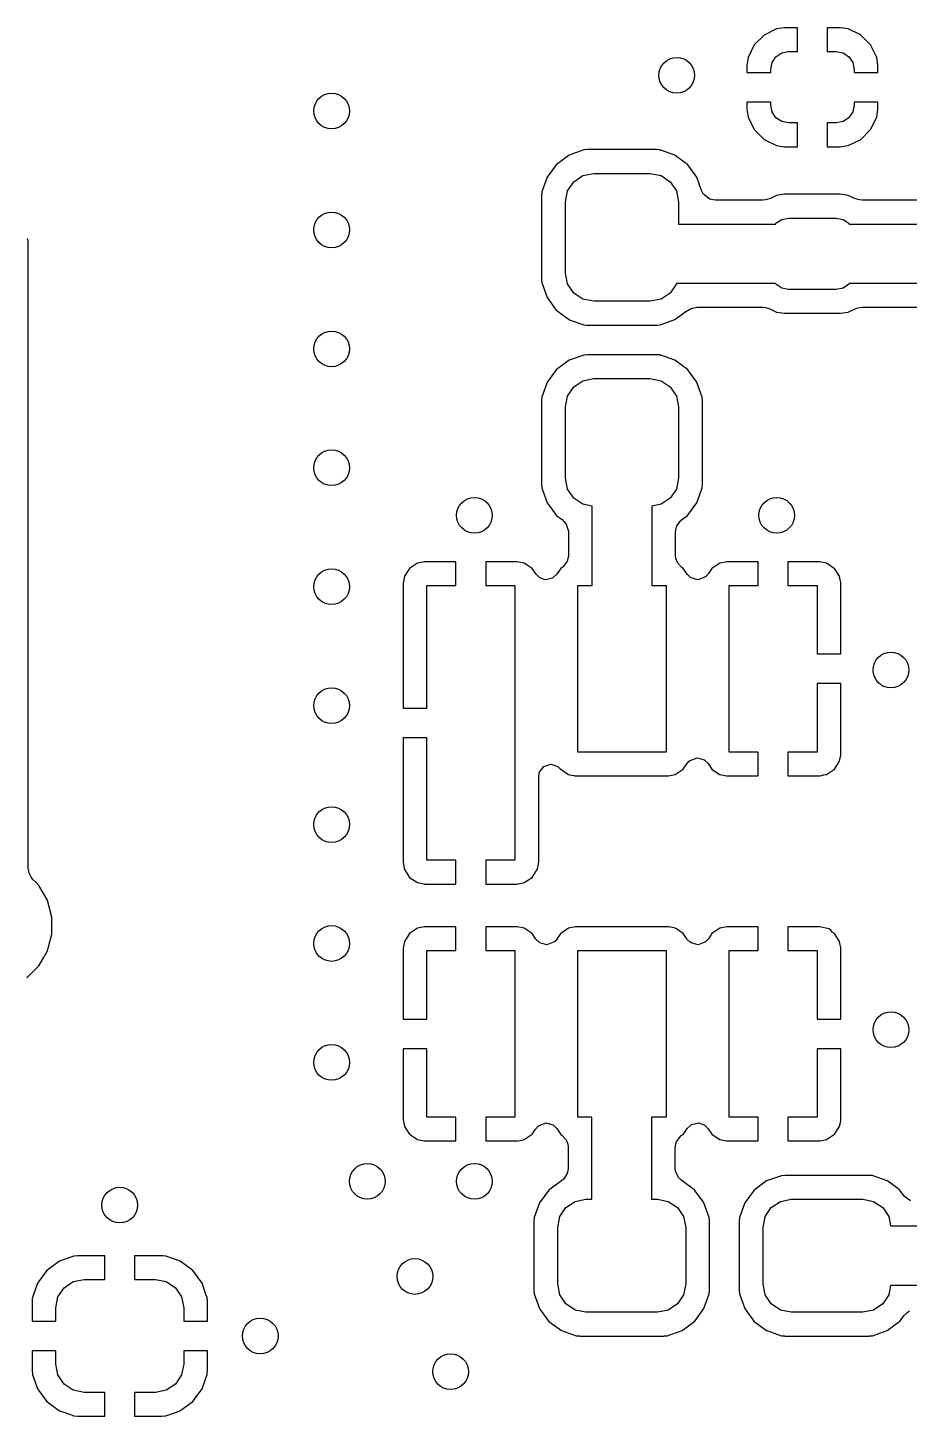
# Model space of a CAD drawing. Header units: inches. Extents: x 4.87 to 6.82, y -5.11 to -3.16.
# Drawn here: x 5.7814 to 6.073, y -4.0974 to -3.6378 of the extents above; entities that cross this region are included whole.
import ezdxf

# ---------------------------------------------------------------- set-up
doc = ezdxf.new("R2010")
doc.units = ezdxf.units.IN
doc.header["$MEASUREMENT"] = 0
doc.layers.add('BLACK', color=250, linetype='CONTINUOUS')

msp = doc.modelspace()

# ---------------------------------------------------------------- linework, layer by layer
at = {"layer": 'BLACK', "linetype": 'CONTINUOUS'}
for p, q in [((6.02495, -3.64021), (6.0217, -3.64346)), ((6.02908, -3.63819), (6.02495, -3.64021)), ((6.02495, -3.64021), (6.02495, -3.64021)), ((6.02495, -3.64021), (6.02495, -3.64021)), ((6.03173, -3.6378), (6.02908, -3.63819)), ((6.03176, -3.6378), (6.03173, -3.6378)), ((6.03602, -3.6378), (6.03176, -3.6378)), ((6.03602, -3.64567), (6.03602, -3.6378)), ((6.03602, -3.6378), (6.03602, -3.6378)), ((6.03602, -3.6378), (6.03602, -3.6378)), ((6.05013, -3.6378), (6.04587, -3.6378)), ((6.04587, -3.6378), (6.04587, -3.6378)), ((6.04587, -3.6378), (6.04587, -3.6378)), ((6.04587, -3.6378), (6.04587, -3.64567)), ((6.05214, -3.63809), (6.05013, -3.6378)), ((6.05013, -3.6378), (6.05013, -3.6378)), ((6.05281, -3.63819), (6.05214, -3.63809)), ((6.0566, -3.64004), (6.05281, -3.63819)), ((6.05281, -3.63819), (6.05281, -3.63819)), ((6.05694, -3.64021), (6.0566, -3.64004)), ((6.06019, -3.64346), (6.05694, -3.64021)), ((6.0217, -3.64346), (6.01968, -3.64759)), ((6.0217, -3.64346), (6.0217, -3.64346)), ((6.0217, -3.64346), (6.0217, -3.64346)), ((6.06221, -3.64759), (6.06019, -3.64346)), ((6.06019, -3.64346), (6.06019, -3.64346)), ((6.06019, -3.64346), (6.06019, -3.64346)), ((6.06019, -3.64346), (6.06019, -3.64346)), ((6.01967, -3.64766), (6.01929, -3.65027)), ((6.01968, -3.64759), (6.01967, -3.64766)), ((6.01968, -3.64759), (6.01968, -3.64759)), ((6.02717, -3.65157), (6.02761, -3.64931)), ((6.02761, -3.64931), (6.0289, -3.6474)), ((6.0289, -3.6474), (6.03081, -3.64612)), ((6.03081, -3.64612), (6.03307, -3.64567)), ((6.03307, -3.64567), (6.03602, -3.64567)), ((6.04587, -3.64567), (6.04882, -3.64567)), ((6.04882, -3.64567), (6.05108, -3.64612)), ((6.05108, -3.64612), (6.05299, -3.6474)), ((6.05299, -3.6474), (6.05427, -3.64931)), ((6.05427, -3.64931), (6.05472, -3.65157)), ((6.06259, -3.65023), (6.06221, -3.64759)), ((6.06221, -3.64759), (6.06221, -3.64759)), ((6.01929, -3.65027), (6.01929, -3.65256)), ((6.01929, -3.65256), (6.01929, -3.65256)), ((6.01929, -3.65256), (6.02717, -3.65256)), ((6.02717, -3.65256), (6.02717, -3.65157)), ((6.05472, -3.65157), (6.05472, -3.65256)), ((6.05472, -3.65256), (6.0626, -3.65256)), ((6.0626, -3.65027), (6.06259, -3.65023)), ((6.0626, -3.65256), (6.0626, -3.65027)), ((6.0626, -3.65027), (6.0626, -3.65027)), ((6.0626, -3.65256), (6.0626, -3.65256)), ((6.0626, -3.65256), (6.0626, -3.65256)), ((6.01929, -3.6624), (6.01929, -3.6624)), ((6.01929, -3.6624), (6.01929, -3.66469)), ((6.02717, -3.6624), (6.01929, -3.6624)), ((6.01929, -3.6624), (6.01929, -3.6624)), ((6.01929, -3.6624), (6.01929, -3.6624)), ((6.02717, -3.66339), (6.02717, -3.6624)), ((6.0626, -3.6624), (6.05472, -3.6624)), ((6.05472, -3.6624), (6.05472, -3.66339)), ((6.0626, -3.66469), (6.0626, -3.6624)), ((6.0626, -3.6624), (6.0626, -3.6624)), ((6.0626, -3.6624), (6.0626, -3.6624)), ((6.01929, -3.66469), (6.01968, -3.66737)), ((6.01968, -3.66737), (6.01968, -3.66737)), ((6.01968, -3.66737), (6.0217, -3.6715)), ((6.02761, -3.66565), (6.02717, -3.66339)), ((6.0289, -3.66756), (6.02761, -3.66565)), ((6.03081, -3.66884), (6.0289, -3.66756)), ((6.05299, -3.66756), (6.05108, -3.66884)), ((6.05427, -3.66565), (6.05299, -3.66756)), ((6.05472, -3.66339), (6.05427, -3.66565)), ((6.06019, -3.6715), (6.06221, -3.66737)), ((6.06221, -3.66737), (6.0626, -3.66469)), ((6.0217, -3.6715), (6.0217, -3.6715)), ((6.0217, -3.6715), (6.0217, -3.6715)), ((6.0217, -3.6715), (6.0217, -3.6715)), ((6.0217, -3.6715), (6.02495, -3.67476)), ((6.03307, -3.66929), (6.03081, -3.66884)), ((6.03602, -3.66929), (6.03307, -3.66929)), ((6.03602, -3.67717), (6.03602, -3.66929)), ((6.04882, -3.66929), (6.04587, -3.66929)), ((6.04587, -3.66929), (6.04587, -3.67717)), ((6.05108, -3.66884), (6.04882, -3.66929)), ((6.05694, -3.67476), (6.06019, -3.6715)), ((6.02495, -3.67476), (6.02908, -3.67678)), ((6.02908, -3.67678), (6.03176, -3.67717)), ((6.03176, -3.67717), (6.03602, -3.67717)), ((6.03602, -3.67717), (6.03602, -3.67717)), ((6.04587, -3.67717), (6.04587, -3.67717)), ((6.04587, -3.67717), (6.04587, -3.67717)), ((6.04587, -3.67717), (6.05013, -3.67717)), ((6.05013, -3.67717), (6.05016, -3.67716)), ((6.05013, -3.67717), (6.05013, -3.67717)), ((6.05016, -3.67716), (6.05191, -3.67691)), ((6.05191, -3.67691), (6.0528, -3.67678)), ((6.0528, -3.67678), (6.0528, -3.67678)), ((6.0528, -3.67678), (6.05281, -3.67678)), ((6.05281, -3.67678), (6.05694, -3.67476)), ((6.05281, -3.67678), (6.05281, -3.67678)), ((6.05281, -3.67678), (6.05281, -3.67678)), ((6.05694, -3.67476), (6.05694, -3.67476)), ((6.05694, -3.67476), (6.05694, -3.67476)), ((6.05694, -3.67476), (6.05694, -3.67476)), ((5.96045, -3.67996), (5.95627, -3.68304)), ((5.96536, -3.67824), (5.96045, -3.67996)), ((5.96652, -3.67813), (5.96536, -3.67824)), ((5.96536, -3.67824), (5.96536, -3.67824)), ((5.96536, -3.67824), (5.96536, -3.67824)), ((5.96653, -3.67813), (5.96652, -3.67813)), ((5.96652, -3.67813), (5.96652, -3.67813)), ((5.98938, -3.67813), (5.96653, -3.67813)), ((5.99021, -3.67821), (5.98938, -3.67813)), ((5.98938, -3.67813), (5.98938, -3.67813)), ((5.98938, -3.67813), (5.98938, -3.67813)), ((5.99036, -3.67822), (5.99021, -3.67821)), ((5.99054, -3.67823), (5.99036, -3.67822)), ((5.99066, -3.67828), (5.99054, -3.67823)), ((5.99078, -3.67832), (5.99066, -3.67828)), ((5.99545, -3.67996), (5.99078, -3.67832)), ((5.99604, -3.68039), (5.99545, -3.67996)), ((5.99963, -3.68304), (5.99604, -3.68039)), ((5.95627, -3.68304), (5.95318, -3.68723)), ((5.95627, -3.68304), (5.95627, -3.68304)), ((5.96502, -3.68674), (5.9686, -3.68602)), ((5.9686, -3.68602), (5.9873, -3.68602)), ((5.9873, -3.68602), (5.99088, -3.68674)), ((5.99973, -3.68317), (5.99963, -3.68304)), ((5.99963, -3.68304), (5.99963, -3.68304)), ((5.99963, -3.68304), (5.99963, -3.68304)), ((5.99963, -3.68304), (5.99963, -3.68304)), ((6.00272, -3.68723), (5.99973, -3.68317)), ((5.99973, -3.68317), (5.99973, -3.68317)), ((5.95318, -3.68723), (5.95147, -3.69213)), ((5.95996, -3.6918), (5.96199, -3.68876)), ((5.96199, -3.68876), (5.96502, -3.68674)), ((5.99088, -3.68674), (5.99391, -3.68876)), ((5.99391, -3.68876), (5.99594, -3.6918)), ((6.00428, -3.69169), (6.00272, -3.68723)), ((6.00272, -3.68723), (6.00272, -3.68723)), ((5.95147, -3.69213), (5.95136, -3.6933)), ((5.95136, -3.6933), (5.95136, -3.72107)), ((5.95147, -3.69213), (5.95147, -3.69213)), ((5.95147, -3.69213), (5.95147, -3.69213)), ((5.95925, -3.69537), (5.95996, -3.6918)), ((5.95925, -3.719), (5.95925, -3.69537)), ((5.99594, -3.6918), (5.99665, -3.69537)), ((5.99665, -3.69537), (5.99665, -3.70276)), ((6.00483, -3.69273), (6.00428, -3.69169)), ((6.00499, -3.69293), (6.00483, -3.69273)), ((6.00513, -3.69312), (6.00499, -3.69293)), ((6.00705, -3.6945), (6.00513, -3.69312)), ((6.00757, -3.69467), (6.00705, -3.6945)), ((6.00878, -3.69486), (6.00757, -3.69467)), ((6.02451, -3.69486), (6.00878, -3.69486)), ((6.02538, -3.69476), (6.02451, -3.69486)), ((6.02623, -3.69457), (6.02538, -3.69476)), ((6.02706, -3.69427), (6.02623, -3.69457)), ((6.02908, -3.69328), (6.02706, -3.69427)), ((6.03042, -3.69309), (6.02908, -3.69328)), ((6.03176, -3.69289), (6.03042, -3.69309)), ((6.05013, -3.69289), (6.03176, -3.69289)), ((6.03176, -3.69289), (6.03176, -3.69289)), ((6.05281, -3.69328), (6.05013, -3.69289)), ((6.05013, -3.69289), (6.05013, -3.69289)), ((6.05426, -3.69399), (6.05281, -3.69328)), ((6.05483, -3.69427), (6.05426, -3.69399)), ((6.05566, -3.69457), (6.05483, -3.69427)), ((6.05651, -3.69476), (6.05566, -3.69457)), ((6.05738, -3.69486), (6.05651, -3.69476)), ((6.16962, -3.69486), (6.05738, -3.69486)), ((5.99665, -3.70276), (6.02874, -3.70276)), ((6.02874, -3.70276), (6.0289, -3.70252)), ((6.0289, -3.70252), (6.03081, -3.70124)), ((6.03081, -3.70124), (6.03307, -3.70079)), ((6.03307, -3.70079), (6.04882, -3.70079)), ((6.04882, -3.70079), (6.05108, -3.70124)), ((6.05108, -3.70124), (6.05299, -3.70252)), ((6.05299, -3.70252), (6.05315, -3.70276)), ((6.05315, -3.70276), (6.20385, -3.70276)), ((5.78152, -3.70832), (5.78134, -3.70765)), ((5.78152, -3.82167), (5.78152, -3.70832)), ((5.78152, -3.70832), (5.78152, -3.70832)), ((5.95136, -3.72107), (5.95147, -3.72224)), ((5.95147, -3.72224), (5.95147, -3.72224)), ((5.95147, -3.72224), (5.95147, -3.72224)), ((5.95147, -3.72224), (5.95166, -3.7228)), ((5.95166, -3.7228), (5.95318, -3.72714)), ((5.95996, -3.72257), (5.95925, -3.719)), ((5.96199, -3.72561), (5.95996, -3.72257)), ((5.99594, -3.72257), (5.99391, -3.72561)), ((5.99597, -3.72244), (5.99594, -3.72257)), ((6.02874, -3.72244), (5.99597, -3.72244)), ((6.0289, -3.72268), (6.02874, -3.72244)), ((6.03081, -3.72396), (6.0289, -3.72268)), ((6.05299, -3.72268), (6.05108, -3.72396)), ((6.05315, -3.72244), (6.05299, -3.72268)), ((6.20385, -3.72244), (6.05315, -3.72244)), ((5.95318, -3.72714), (5.95621, -3.73125)), ((5.96502, -3.72763), (5.96199, -3.72561)), ((5.9686, -3.72835), (5.96502, -3.72763)), ((5.99088, -3.72763), (5.9873, -3.72835)), ((5.99391, -3.72561), (5.99088, -3.72763)), ((6.03307, -3.72441), (6.03081, -3.72396)), ((6.04882, -3.72441), (6.03307, -3.72441)), ((6.05108, -3.72396), (6.04882, -3.72441)), ((5.95621, -3.73125), (5.95627, -3.73133)), ((5.95627, -3.73133), (5.95628, -3.73134)), ((5.95628, -3.73134), (5.95635, -3.73138)), ((5.95635, -3.73138), (5.95858, -3.73303)), ((5.9873, -3.72835), (5.9686, -3.72835)), ((5.99545, -3.73441), (5.99906, -3.73175)), ((5.99906, -3.73175), (5.9996, -3.73142)), ((5.9996, -3.73142), (5.99994, -3.73125)), ((5.99994, -3.73125), (6.00089, -3.73076)), ((5.99994, -3.73125), (5.99994, -3.73125)), ((6.00089, -3.73076), (6.00266, -3.73033)), ((6.00266, -3.73033), (6.02451, -3.73033)), ((6.02451, -3.73033), (6.02538, -3.73043)), ((6.02538, -3.73043), (6.02623, -3.73063)), ((6.02623, -3.73063), (6.02706, -3.73093)), ((6.02706, -3.73093), (6.02908, -3.73191)), ((6.02908, -3.73191), (6.03176, -3.7323)), ((6.03176, -3.7323), (6.03176, -3.7323)), ((6.03176, -3.7323), (6.05013, -3.7323)), ((6.05013, -3.7323), (6.05281, -3.73191)), ((6.05013, -3.7323), (6.05013, -3.7323)), ((6.05281, -3.73191), (6.05483, -3.73093)), ((6.05483, -3.73093), (6.05566, -3.73063)), ((6.05566, -3.73063), (6.05651, -3.73043)), ((6.05651, -3.73043), (6.05738, -3.73033)), ((6.05738, -3.73033), (6.16954, -3.73033)), ((5.95858, -3.73303), (5.96045, -3.73441)), ((5.96045, -3.73441), (5.96045, -3.73441)), ((5.96045, -3.73441), (5.96045, -3.73441)), ((5.96045, -3.73441), (5.96045, -3.73441)), ((5.96045, -3.73441), (5.96045, -3.73441)), ((5.96045, -3.73441), (5.96049, -3.73443)), ((5.96049, -3.73443), (5.96536, -3.73613)), ((5.96536, -3.73613), (5.96612, -3.7362)), ((5.96612, -3.7362), (5.96643, -3.73623)), ((5.96643, -3.73623), (5.96643, -3.73623)), ((5.96643, -3.73623), (5.96643, -3.73623)), ((5.96643, -3.73623), (5.96652, -3.73624)), ((5.96652, -3.73624), (5.96653, -3.73624)), ((5.96653, -3.73624), (5.96653, -3.73624)), ((5.96653, -3.73624), (5.96653, -3.73624)), ((5.96653, -3.73624), (5.98938, -3.73624)), ((5.98938, -3.73624), (5.98942, -3.73624)), ((5.98942, -3.73624), (5.98951, -3.73623)), ((5.98951, -3.73623), (5.99055, -3.73613)), ((5.99055, -3.73613), (5.99545, -3.73441)), ((5.96652, -3.74604), (5.96536, -3.74615)), ((5.96653, -3.74604), (5.96652, -3.74604)), ((5.96652, -3.74604), (5.96652, -3.74604)), ((5.98938, -3.74604), (5.96653, -3.74604)), ((5.99021, -3.74612), (5.98938, -3.74604)), ((5.98938, -3.74604), (5.98938, -3.74604)), ((5.98938, -3.74604), (5.98938, -3.74604)), ((5.96045, -3.74787), (5.95627, -3.75096)), ((5.96536, -3.74615), (5.96045, -3.74787)), ((5.96536, -3.74615), (5.96536, -3.74615)), ((5.96536, -3.74615), (5.96536, -3.74615)), ((5.99036, -3.74614), (5.99021, -3.74612)), ((5.99054, -3.74614), (5.99036, -3.74614)), ((5.99066, -3.74619), (5.99054, -3.74614)), ((5.99078, -3.74623), (5.99066, -3.74619)), ((5.99545, -3.74787), (5.99078, -3.74623)), ((5.99963, -3.75096), (5.99545, -3.74787)), ((5.99545, -3.74787), (5.99545, -3.74787)), ((5.95318, -3.75514), (5.95147, -3.76004)), ((5.95627, -3.75096), (5.95318, -3.75514)), ((5.95627, -3.75096), (5.95627, -3.75096)), ((5.96199, -3.75668), (5.96502, -3.75465)), ((5.96502, -3.75465), (5.9686, -3.75394)), ((5.9686, -3.75394), (5.9873, -3.75394)), ((5.9873, -3.75394), (5.99088, -3.75465)), ((5.99088, -3.75465), (5.99391, -3.75668)), ((5.99964, -3.75096), (5.99963, -3.75096)), ((5.99963, -3.75096), (5.99963, -3.75096)), ((5.99963, -3.75096), (5.99963, -3.75096)), ((5.99969, -3.75103), (5.99964, -3.75096)), ((5.99964, -3.75096), (5.99964, -3.75096)), ((6.00242, -3.75473), (5.99969, -3.75103)), ((6.00272, -3.75514), (6.00242, -3.75473)), ((6.00361, -3.75766), (6.00272, -3.75514)), ((5.95925, -3.76329), (5.95996, -3.75971)), ((5.95996, -3.75971), (5.96199, -3.75668)), ((5.99391, -3.75668), (5.99594, -3.75971)), ((5.99594, -3.75971), (5.99665, -3.76329)), ((6.00444, -3.76005), (6.00361, -3.75766)), ((5.95147, -3.76005), (5.95136, -3.76121)), ((5.95136, -3.76121), (5.95136, -3.78899)), ((5.95147, -3.76004), (5.95147, -3.76005)), ((5.95147, -3.76005), (5.95147, -3.76005)), ((5.95925, -3.78691), (5.95925, -3.76329)), ((5.99665, -3.76329), (5.99665, -3.78691)), ((6.00447, -3.76041), (6.00444, -3.76005)), ((6.00455, -3.7612), (6.00447, -3.76041)), ((6.00447, -3.76041), (6.00447, -3.76041)), ((6.00455, -3.76121), (6.00455, -3.7612)), ((6.00455, -3.78899), (6.00455, -3.76121)), ((6.00455, -3.76121), (6.00455, -3.76121)), ((5.95996, -3.79049), (5.95925, -3.78691)), ((5.99665, -3.78691), (5.99594, -3.79049)), ((5.95136, -3.78899), (5.95144, -3.7899)), ((5.95144, -3.7899), (5.95147, -3.79015)), ((5.95147, -3.79015), (5.95147, -3.79015)), ((5.95147, -3.79015), (5.95179, -3.79108)), ((5.95179, -3.79108), (5.95318, -3.79506)), ((5.96199, -3.79352), (5.95996, -3.79049)), ((5.99594, -3.79049), (5.99391, -3.79352)), ((6.00272, -3.79506), (6.00444, -3.79015)), ((6.00444, -3.79015), (6.00455, -3.78899)), ((5.95318, -3.79506), (5.95352, -3.79552)), ((5.95352, -3.79552), (5.95627, -3.79924)), ((5.96502, -3.79555), (5.96199, -3.79352)), ((5.96811, -3.79616), (5.96502, -3.79555)), ((5.96811, -3.82244), (5.96811, -3.79616)), ((5.99088, -3.79555), (5.9878, -3.79616)), ((5.9878, -3.79616), (5.9878, -3.82244)), ((5.99391, -3.79352), (5.99088, -3.79555)), ((5.99963, -3.79924), (6.00272, -3.79506)), ((5.95627, -3.79924), (5.95627, -3.79924)), ((5.95627, -3.79924), (5.95627, -3.79924)), ((5.95627, -3.79924), (5.95687, -3.79968)), ((5.95687, -3.79968), (5.95814, -3.80062)), ((5.95814, -3.80062), (5.95899, -3.80149)), ((5.99614, -3.80272), (5.99754, -3.80079)), ((5.99754, -3.80079), (5.99963, -3.79924)), ((5.95899, -3.80149), (5.95949, -3.80218)), ((5.95949, -3.80218), (5.96022, -3.80445)), ((5.96022, -3.80445), (5.96022, -3.81236)), ((5.99569, -3.80474), (5.99588, -3.80353)), ((5.99569, -3.81264), (5.99569, -3.80474)), ((5.99588, -3.80353), (5.99614, -3.80272)), ((5.91031, -3.81502), (5.90771, -3.81676)), ((5.91261, -3.81457), (5.91031, -3.81502)), ((5.91031, -3.81502), (5.91031, -3.81502)), ((5.92303, -3.81457), (5.91261, -3.81457)), ((5.92303, -3.81457), (5.92303, -3.81457)), ((5.92303, -3.82244), (5.92303, -3.81457)), ((5.92303, -3.81457), (5.92303, -3.81457)), ((5.9433, -3.81457), (5.93287, -3.81457)), ((5.93287, -3.81457), (5.93287, -3.81457)), ((5.93287, -3.81457), (5.93287, -3.82244)), ((5.94559, -3.81502), (5.9433, -3.81457)), ((5.9433, -3.81457), (5.9433, -3.81457)), ((5.9482, -3.81676), (5.94559, -3.81502)), ((5.94559, -3.81502), (5.94559, -3.81502)), ((5.95977, -3.81436), (5.95835, -3.81631)), ((5.96003, -3.81357), (5.95977, -3.81436)), ((5.96022, -3.81236), (5.96003, -3.81357)), ((5.99575, -3.81332), (5.99569, -3.81264)), ((5.99576, -3.81337), (5.99575, -3.81332)), ((5.9962, -3.81457), (5.99576, -3.81337)), ((5.99622, -3.81463), (5.9962, -3.81457)), ((5.99635, -3.81487), (5.99622, -3.81463)), ((5.99637, -3.81489), (5.99635, -3.81487)), ((5.99638, -3.81492), (5.99637, -3.81489)), ((5.9965, -3.81512), (5.99638, -3.81492)), ((6.01031, -3.81502), (6.00771, -3.81676)), ((6.01261, -3.81457), (6.01031, -3.81502)), ((6.01031, -3.81502), (6.01031, -3.81502)), ((6.02303, -3.81457), (6.01261, -3.81457)), ((6.02303, -3.82244), (6.02303, -3.81457)), ((6.02303, -3.81457), (6.02303, -3.81457)), ((6.02303, -3.81457), (6.02303, -3.81457)), ((6.0433, -3.81457), (6.03287, -3.81457)), ((6.03287, -3.81457), (6.03287, -3.81457)), ((6.03287, -3.81457), (6.03287, -3.82244)), ((6.04559, -3.81502), (6.0433, -3.81457)), ((6.0433, -3.81457), (6.0433, -3.81457)), ((6.04818, -3.81675), (6.04559, -3.81502)), ((6.04559, -3.81502), (6.04559, -3.81502)), ((5.90597, -3.81937), (5.90551, -3.82167)), ((5.90771, -3.81676), (5.90597, -3.81937)), ((5.90597, -3.81937), (5.90597, -3.81937)), ((5.90771, -3.81676), (5.90771, -3.81676)), ((5.94942, -3.8186), (5.9482, -3.81676)), ((5.9482, -3.81676), (5.9482, -3.81676)), ((5.9505, -3.81968), (5.94942, -3.8186)), ((5.95643, -3.81864), (5.95519, -3.81982)), ((5.95769, -3.81675), (5.95643, -3.81864)), ((5.95823, -3.81639), (5.95769, -3.81675)), ((5.95769, -3.81675), (5.95769, -3.81675)), ((5.95835, -3.81631), (5.95823, -3.81639)), ((5.99771, -3.81642), (5.9965, -3.81512)), ((5.99821, -3.81675), (5.99771, -3.81642)), ((5.99948, -3.81864), (5.99821, -3.81675)), ((5.9995, -3.81868), (5.99948, -3.81864)), ((6.00066, -3.81981), (5.9995, -3.81868)), ((6.00572, -3.8194), (6.00534, -3.8197)), ((6.00655, -3.8185), (6.00572, -3.8194)), ((6.00771, -3.81676), (6.00655, -3.8185)), ((6.00771, -3.81676), (6.00771, -3.81676)), ((6.00771, -3.81676), (6.00771, -3.81676)), ((6.0482, -3.81676), (6.04818, -3.81675)), ((6.04994, -3.81937), (6.0482, -3.81676)), ((6.0482, -3.81676), (6.0482, -3.81676)), ((6.05018, -3.8206), (6.04994, -3.81937)), ((5.78152, -3.87283), (5.78152, -3.82167)), ((5.90551, -3.82167), (5.90551, -3.82167)), ((5.90551, -3.82167), (5.90551, -3.86299)), ((5.91339, -3.86299), (5.91339, -3.82244)), ((5.91339, -3.82244), (5.92303, -3.82244)), ((5.93287, -3.82244), (5.94252, -3.82244)), ((5.94252, -3.82244), (5.94252, -3.91339)), ((5.95068, -3.8198), (5.9505, -3.81968)), ((5.95078, -3.81986), (5.95068, -3.8198)), ((5.95068, -3.8198), (5.95068, -3.8198)), ((5.9526, -3.82051), (5.95078, -3.81986)), ((5.95495, -3.81997), (5.9526, -3.82051)), ((5.95519, -3.81982), (5.95495, -3.81997)), ((5.96339, -3.87756), (5.96339, -3.82244)), ((5.96339, -3.82244), (5.96811, -3.82244)), ((5.9878, -3.82244), (5.99252, -3.82244)), ((5.99252, -3.82244), (5.99252, -3.87756)), ((6.00085, -3.81993), (6.00066, -3.81981)), ((6.00308, -3.82053), (6.00085, -3.81993)), ((6.00534, -3.8197), (6.00308, -3.82053)), ((6.01339, -3.87756), (6.01339, -3.82244)), ((6.01339, -3.82244), (6.02303, -3.82244)), ((6.03287, -3.82244), (6.04252, -3.82244)), ((6.04252, -3.82244), (6.04252, -3.84508)), ((6.05035, -3.82143), (6.05018, -3.8206)), ((6.05037, -3.82151), (6.05035, -3.82143)), ((6.05039, -3.82167), (6.05037, -3.82151)), ((6.05039, -3.84508), (6.05039, -3.82167)), ((6.05039, -3.82167), (6.05039, -3.82167)), ((6.04252, -3.84508), (6.05039, -3.84508)), ((6.05039, -3.84508), (6.05039, -3.84508)), ((6.05039, -3.84508), (6.05039, -3.84508)), ((6.05039, -3.85492), (6.04252, -3.85492)), ((6.04252, -3.85492), (6.04252, -3.87756)), ((6.05039, -3.87833), (6.05039, -3.85492)), ((6.05039, -3.85492), (6.05039, -3.85492)), ((6.05039, -3.85492), (6.05039, -3.85492)), ((6.05039, -3.85492), (6.05039, -3.85492)), ((5.90551, -3.86299), (5.90551, -3.86299)), ((5.90551, -3.86299), (5.91339, -3.86299)), ((5.78152, -3.91615), (5.78152, -3.87283)), ((5.90551, -3.87283), (5.90551, -3.87283)), ((5.90551, -3.87283), (5.90551, -3.91416)), ((5.91339, -3.87283), (5.90551, -3.87283)), ((5.90551, -3.87283), (5.90551, -3.87283)), ((5.90551, -3.87283), (5.90551, -3.87283)), ((5.91339, -3.91339), (5.91339, -3.87283)), ((5.99252, -3.87756), (5.96339, -3.87756)), ((6.02303, -3.87756), (6.01339, -3.87756)), ((6.02303, -3.88543), (6.02303, -3.87756)), ((6.04252, -3.87756), (6.03287, -3.87756)), ((6.03287, -3.87756), (6.03287, -3.88543)), ((6.04994, -3.8806), (6.05035, -3.87857)), ((6.05035, -3.87857), (6.05037, -3.87849)), ((6.05037, -3.87849), (6.05039, -3.87833)), ((5.95068, -3.88428), (5.9521, -3.88233)), ((5.9521, -3.88233), (5.95439, -3.88158)), ((5.95439, -3.88158), (5.95668, -3.88233)), ((5.95668, -3.88233), (5.95689, -3.88248)), ((5.95689, -3.88248), (5.9574, -3.88301)), ((5.9574, -3.88301), (5.95742, -3.88298)), ((5.95742, -3.88298), (5.95769, -3.88325)), ((5.95769, -3.88325), (5.95769, -3.88325)), ((5.95769, -3.88325), (5.96031, -3.88499)), ((5.9956, -3.88499), (5.99821, -3.88325)), ((5.99821, -3.88325), (5.99938, -3.8815)), ((5.99938, -3.8815), (6.00021, -3.8806)), ((6.00021, -3.8806), (6.00056, -3.88033)), ((6.00056, -3.88033), (6.00282, -3.87949)), ((6.00282, -3.87949), (6.00514, -3.88015)), ((6.00514, -3.88015), (6.00533, -3.88028)), ((6.00533, -3.88028), (6.00541, -3.88032)), ((6.00541, -3.88032), (6.00648, -3.8814)), ((6.00648, -3.8814), (6.00771, -3.88324)), ((6.00771, -3.88324), (6.00771, -3.88324)), ((6.00771, -3.88324), (6.00849, -3.88375)), ((6.00849, -3.88375), (6.01031, -3.88498)), ((6.04559, -3.88498), (6.0482, -3.88324)), ((6.0482, -3.88324), (6.04994, -3.88063)), ((6.0482, -3.88324), (6.0482, -3.88324)), ((6.04994, -3.88063), (6.04994, -3.8806)), ((5.95039, -3.88579), (5.95058, -3.88458)), ((5.95039, -3.91416), (5.95039, -3.88579)), ((5.95058, -3.88458), (5.95068, -3.88428)), ((5.96031, -3.88499), (5.96118, -3.88517)), ((5.96118, -3.88517), (5.96206, -3.88534)), ((5.96206, -3.88534), (5.96206, -3.88534)), ((5.96206, -3.88534), (5.96237, -3.88541)), ((5.96237, -3.88541), (5.96245, -3.88543)), ((5.96245, -3.88543), (5.96254, -3.88544)), ((5.96254, -3.88544), (5.9626, -3.88545)), ((5.9626, -3.88545), (5.96261, -3.88545)), ((5.96261, -3.88545), (5.96261, -3.88545)), ((5.96261, -3.88545), (5.9933, -3.88545)), ((5.9933, -3.88545), (5.9956, -3.88499)), ((5.9933, -3.88545), (5.9933, -3.88545)), ((6.01031, -3.88498), (6.01252, -3.88541)), ((6.01252, -3.88541), (6.01259, -3.88543)), ((6.01259, -3.88543), (6.01261, -3.88543)), ((6.01261, -3.88543), (6.01261, -3.88543)), ((6.01261, -3.88543), (6.01261, -3.88543)), ((6.01261, -3.88543), (6.02303, -3.88543)), ((6.02303, -3.88543), (6.02303, -3.88543)), ((6.02303, -3.88543), (6.02303, -3.88543)), ((6.03287, -3.88543), (6.03287, -3.88543)), ((6.03287, -3.88543), (6.03287, -3.88543)), ((6.03287, -3.88543), (6.0433, -3.88543)), ((6.0433, -3.88543), (6.04345, -3.88541)), ((6.0433, -3.88543), (6.0433, -3.88543)), ((6.04345, -3.88541), (6.04354, -3.88539)), ((6.04354, -3.88539), (6.04477, -3.88514)), ((6.04477, -3.88514), (6.04559, -3.88498)), ((6.04559, -3.88498), (6.04559, -3.88498)), ((6.04559, -3.88498), (6.04559, -3.88498)), ((5.78194, -3.91792), (5.78152, -3.91615)), ((5.90551, -3.91416), (5.90597, -3.91646)), ((5.92303, -3.91339), (5.91339, -3.91339)), ((5.92303, -3.92126), (5.92303, -3.91339)), ((5.94252, -3.91339), (5.93287, -3.91339)), ((5.93287, -3.91339), (5.93287, -3.92126)), ((5.94997, -3.91629), (5.95031, -3.91459)), ((5.95031, -3.91459), (5.95035, -3.9144)), ((5.95035, -3.9144), (5.95037, -3.91432)), ((5.95037, -3.91432), (5.95039, -3.91416)), ((5.78238, -3.91878), (5.78194, -3.91792)), ((5.78309, -3.91977), (5.78238, -3.91878)), ((5.78412, -3.92079), (5.78309, -3.91977)), ((5.90597, -3.91646), (5.90597, -3.91646)), ((5.90597, -3.91646), (5.90715, -3.91823)), ((5.90715, -3.91823), (5.90771, -3.91906)), ((5.90771, -3.91906), (5.90771, -3.91906)), ((5.90771, -3.91906), (5.91031, -3.9208)), ((5.94559, -3.9208), (5.9482, -3.91906)), ((5.9482, -3.91906), (5.94994, -3.91646)), ((5.9482, -3.91906), (5.9482, -3.91906)), ((5.94994, -3.91646), (5.94997, -3.91629)), ((5.78506, -3.92173), (5.78412, -3.92079)), ((5.78785, -3.92657), (5.78506, -3.92173)), ((5.78506, -3.92173), (5.78506, -3.92173)), ((5.78506, -3.92173), (5.78506, -3.92173)), ((5.91031, -3.9208), (5.91252, -3.92124)), ((5.91252, -3.92124), (5.91259, -3.92126)), ((5.91259, -3.92126), (5.91261, -3.92126)), ((5.91261, -3.92126), (5.91261, -3.92126)), ((5.91261, -3.92126), (5.91261, -3.92126)), ((5.91261, -3.92126), (5.92303, -3.92126)), ((5.92303, -3.92126), (5.92303, -3.92126)), ((5.92303, -3.92126), (5.92303, -3.92126)), ((5.93287, -3.92126), (5.93287, -3.92126)), ((5.93287, -3.92126), (5.93287, -3.92126)), ((5.93287, -3.92126), (5.9433, -3.92126)), ((5.9433, -3.92126), (5.94345, -3.92123)), ((5.9433, -3.92126), (5.9433, -3.92126)), ((5.94345, -3.92123), (5.94354, -3.92121)), ((5.94354, -3.92121), (5.94477, -3.92097)), ((5.94477, -3.92097), (5.94559, -3.9208)), ((5.94559, -3.9208), (5.94559, -3.9208)), ((5.94559, -3.9208), (5.94559, -3.9208)), ((5.7879, -3.92665), (5.78785, -3.92657)), ((5.78791, -3.92667), (5.7879, -3.92665)), ((5.78939, -3.93219), (5.78791, -3.92667)), ((5.78791, -3.92667), (5.78791, -3.92667)), ((5.78791, -3.92667), (5.78791, -3.92667)), ((5.78791, -3.92667), (5.78791, -3.92667)), ((5.78939, -3.93308), (5.78939, -3.93219)), ((5.78939, -3.93789), (5.78939, -3.93308)), ((5.78815, -3.94253), (5.78939, -3.93789)), ((5.90771, -3.93763), (5.90597, -3.94023)), ((5.91031, -3.93589), (5.90771, -3.93763)), ((5.90771, -3.93763), (5.90771, -3.93763)), ((5.91261, -3.93543), (5.91031, -3.93589)), ((5.91031, -3.93589), (5.91031, -3.93589)), ((5.92303, -3.93543), (5.91261, -3.93543)), ((5.92303, -3.93543), (5.92303, -3.93543)), ((5.92303, -3.94331), (5.92303, -3.93543)), ((5.92303, -3.93543), (5.92303, -3.93543)), ((5.9433, -3.93543), (5.93287, -3.93543)), ((5.93287, -3.93543), (5.93287, -3.93543)), ((5.93287, -3.93543), (5.93287, -3.94331)), ((5.94559, -3.93589), (5.9433, -3.93543)), ((5.9433, -3.93543), (5.9433, -3.93543)), ((5.9482, -3.93763), (5.94559, -3.93589)), ((5.94559, -3.93589), (5.94559, -3.93589)), ((5.94942, -3.93947), (5.9482, -3.93763)), ((5.9482, -3.93763), (5.9482, -3.93763)), ((5.9482, -3.93763), (5.9482, -3.93763)), ((5.9482, -3.93763), (5.9482, -3.93763)), ((5.95751, -3.93789), (5.95655, -3.93934)), ((5.95769, -3.93762), (5.95751, -3.93789)), ((5.9577, -3.93762), (5.95769, -3.93762)), ((5.96031, -3.93587), (5.9577, -3.93762)), ((5.96261, -3.93541), (5.96031, -3.93587)), ((5.96031, -3.93587), (5.96031, -3.93587)), ((5.9933, -3.93541), (5.96261, -3.93541)), ((5.96261, -3.93541), (5.96261, -3.93541)), ((5.96261, -3.93541), (5.96261, -3.93541)), ((5.99508, -3.93577), (5.9933, -3.93541)), ((5.9933, -3.93541), (5.9933, -3.93541)), ((5.9933, -3.93541), (5.9933, -3.93541)), ((5.9933, -3.93541), (5.9933, -3.93541)), ((5.9933, -3.93541), (5.9933, -3.93541)), ((5.9956, -3.93587), (5.99508, -3.93577)), ((5.99508, -3.93577), (5.99508, -3.93577)), ((5.99599, -3.93613), (5.9956, -3.93587)), ((5.9956, -3.93587), (5.9956, -3.93587)), ((5.9956, -3.93587), (5.9956, -3.93587)), ((5.9956, -3.93587), (5.9956, -3.93587)), ((5.99821, -3.93762), (5.99599, -3.93613)), ((5.99943, -3.93944), (5.99821, -3.93762)), ((5.99821, -3.93762), (5.99821, -3.93762)), ((6.00771, -3.93763), (6.00655, -3.93937)), ((6.01031, -3.93589), (6.00771, -3.93763)), ((6.00771, -3.93763), (6.00771, -3.93763)), ((6.00771, -3.93763), (6.00771, -3.93763)), ((6.01261, -3.93543), (6.01031, -3.93589)), ((6.01031, -3.93589), (6.01031, -3.93589)), ((6.02303, -3.93543), (6.01261, -3.93543)), ((6.02303, -3.94331), (6.02303, -3.93543)), ((6.02303, -3.93543), (6.02303, -3.93543)), ((6.02303, -3.93543), (6.02303, -3.93543)), ((6.0433, -3.93543), (6.03287, -3.93543)), ((6.03287, -3.93543), (6.03287, -3.93543)), ((6.03287, -3.93543), (6.03287, -3.94331)), ((6.04651, -3.93607), (6.0433, -3.93543)), ((6.0433, -3.93543), (6.0433, -3.93543)), ((6.04699, -3.9365), (6.04651, -3.93607)), ((6.04753, -3.93719), (6.04699, -3.9365)), ((6.0482, -3.93763), (6.04753, -3.93719)), ((6.04994, -3.94023), (6.0482, -3.93763)), ((6.0482, -3.93763), (6.0482, -3.93763)), ((6.0482, -3.93763), (6.0482, -3.93763)), ((6.0482, -3.93763), (6.0482, -3.93763)), ((6.0482, -3.93763), (6.0482, -3.93763)), ((6.0482, -3.93763), (6.0482, -3.93763)), ((5.78661, -3.94566), (5.78791, -3.94341)), ((5.78791, -3.94341), (5.78815, -3.94253)), ((5.78791, -3.94341), (5.78791, -3.94341)), ((5.78791, -3.94341), (5.78791, -3.94341)), ((5.90597, -3.94023), (5.90551, -3.94253)), ((5.90551, -3.94253), (5.90551, -3.94253)), ((5.90551, -3.94253), (5.90551, -3.96594)), ((5.90597, -3.94023), (5.90597, -3.94023)), ((5.91339, -3.96594), (5.91339, -3.94331)), ((5.91339, -3.94331), (5.92303, -3.94331)), ((5.93287, -3.94331), (5.94252, -3.94331)), ((5.94252, -3.94331), (5.94252, -3.99843)), ((5.9505, -3.94054), (5.94942, -3.93947)), ((5.95077, -3.94072), (5.9505, -3.94054)), ((5.9505, -3.94054), (5.9505, -3.94054)), ((5.95308, -3.94137), (5.95077, -3.94072)), ((5.95534, -3.94054), (5.95308, -3.94137)), ((5.9557, -3.94026), (5.95534, -3.94054)), ((5.95652, -3.93937), (5.9557, -3.94026)), ((5.95655, -3.93934), (5.95652, -3.93937)), ((5.96339, -3.99843), (5.96339, -3.94331)), ((5.96339, -3.94331), (5.99252, -3.94331)), ((5.99252, -3.94331), (5.99252, -3.99843)), ((5.99945, -3.93947), (5.99943, -3.93944)), ((6.00052, -3.94054), (5.99945, -3.93947)), ((6.00079, -3.94072), (6.00052, -3.94054)), ((6.00311, -3.94137), (6.00079, -3.94072)), ((6.00537, -3.94054), (6.00311, -3.94137)), ((6.00572, -3.94026), (6.00537, -3.94054)), ((6.00655, -3.93937), (6.00572, -3.94026)), ((6.01339, -3.99843), (6.01339, -3.94331)), ((6.01339, -3.94331), (6.02303, -3.94331)), ((6.03287, -3.94331), (6.04252, -3.94331)), ((6.04252, -3.94331), (6.04252, -3.96594)), ((6.05016, -3.94137), (6.04994, -3.94023)), ((6.05035, -3.94229), (6.05016, -3.94137)), ((6.05037, -3.94238), (6.05035, -3.94229)), ((6.05039, -3.94253), (6.05037, -3.94238)), ((6.05039, -3.96594), (6.05039, -3.94253)), ((6.05039, -3.94253), (6.05039, -3.94253)), ((5.78139, -3.95202), (5.78506, -3.94835)), ((5.78506, -3.94835), (5.78661, -3.94566)), ((5.78118, -3.95229), (5.78139, -3.95202)), ((5.90551, -3.96594), (5.90551, -3.96594)), ((5.90551, -3.96594), (5.91339, -3.96594)), ((6.04252, -3.96594), (6.05039, -3.96594)), ((6.05039, -3.96594), (6.05039, -3.96594)), ((6.05039, -3.96594), (6.05039, -3.96594)), ((5.90551, -3.97579), (5.90551, -3.97579)), ((5.90551, -3.97579), (5.90551, -3.9992)), ((5.91339, -3.97579), (5.90551, -3.97579)), ((5.90551, -3.97579), (5.90551, -3.97579)), ((5.90551, -3.97579), (5.90551, -3.97579)), ((5.91339, -3.99843), (5.91339, -3.97579)), ((6.05039, -3.97579), (6.04252, -3.97579)), ((6.04252, -3.97579), (6.04252, -3.99843)), ((6.05039, -3.9992), (6.05039, -3.97579)), ((6.05039, -3.97579), (6.05039, -3.97579)), ((6.05039, -3.97579), (6.05039, -3.97579)), ((6.05039, -3.97579), (6.05039, -3.97579)), ((5.92303, -3.99843), (5.91339, -3.99843)), ((5.92303, -4.0063), (5.92303, -3.99843)), ((5.94252, -3.99843), (5.93287, -3.99843)), ((5.93287, -3.99843), (5.93287, -4.0063)), ((5.96801, -3.99843), (5.96339, -3.99843)), ((5.96801, -4.02559), (5.96801, -3.99843)), ((5.99252, -3.99843), (5.9877, -3.99843)), ((5.9877, -3.99843), (5.9877, -4.02559)), ((6.02303, -3.99843), (6.01339, -3.99843)), ((6.02303, -4.0063), (6.02303, -3.99843)), ((6.04252, -3.99843), (6.03287, -3.99843)), ((6.03287, -3.99843), (6.03287, -4.0063)), ((5.90551, -3.9992), (5.90597, -4.0015)), ((5.90597, -4.0015), (5.90597, -4.0015)), ((5.90597, -4.0015), (5.90747, -4.00374)), ((5.9482, -4.0041), (5.94936, -4.00236)), ((5.94936, -4.00236), (5.95018, -4.00147)), ((5.95018, -4.00147), (5.95056, -4.00117)), ((5.95056, -4.00117), (5.95282, -4.00034)), ((5.95282, -4.00034), (5.95507, -4.00095)), ((5.95507, -4.00095), (5.95526, -4.00107)), ((5.95526, -4.00107), (5.95641, -4.00219)), ((5.95641, -4.00219), (5.95769, -4.00412)), ((5.99821, -4.00412), (5.99948, -4.00222)), ((5.99948, -4.00222), (6.00074, -4.00103)), ((6.00074, -4.00103), (6.00087, -4.00095)), ((6.00087, -4.00095), (6.00098, -4.00089)), ((6.00087, -4.00095), (6.00087, -4.00095)), ((6.00098, -4.00089), (6.00333, -4.00036)), ((6.00333, -4.00036), (6.00512, -4.001)), ((6.00512, -4.001), (6.00541, -4.00119)), ((6.00541, -4.00119), (6.00554, -4.00132)), ((6.00554, -4.00132), (6.00554, -4.00132)), ((6.00554, -4.00132), (6.00554, -4.00133)), ((6.00554, -4.00133), (6.00648, -4.00227)), ((6.00648, -4.00227), (6.00771, -4.0041)), ((6.0482, -4.0041), (6.04994, -4.0015)), ((6.04994, -4.00147), (6.05019, -4.00021)), ((6.04994, -4.0015), (6.04994, -4.00147)), ((6.05019, -4.00021), (6.05035, -3.99944)), ((6.05035, -3.99944), (6.05037, -3.99935)), ((6.05037, -3.99935), (6.05039, -3.9992)), ((5.90747, -4.00374), (5.90771, -4.0041)), ((5.90771, -4.0041), (5.90771, -4.0041)), ((5.90771, -4.0041), (5.91031, -4.00584)), ((5.91031, -4.00584), (5.91252, -4.00628)), ((5.91252, -4.00628), (5.91259, -4.0063)), ((5.91259, -4.0063), (5.91261, -4.0063)), ((5.91261, -4.0063), (5.91261, -4.0063)), ((5.91261, -4.0063), (5.91261, -4.0063)), ((5.91261, -4.0063), (5.92303, -4.0063)), ((5.92303, -4.0063), (5.92303, -4.0063)), ((5.92303, -4.0063), (5.92303, -4.0063)), ((5.93287, -4.0063), (5.93287, -4.0063)), ((5.93287, -4.0063), (5.93287, -4.0063)), ((5.93287, -4.0063), (5.9433, -4.0063)), ((5.9433, -4.0063), (5.94345, -4.00627)), ((5.9433, -4.0063), (5.9433, -4.0063)), ((5.94345, -4.00627), (5.94354, -4.00625)), ((5.94354, -4.00625), (5.94477, -4.006)), ((5.94477, -4.006), (5.94559, -4.00584)), ((5.94559, -4.00584), (5.9482, -4.0041)), ((5.94559, -4.00584), (5.94559, -4.00584)), ((5.94559, -4.00584), (5.94559, -4.00584)), ((5.9482, -4.0041), (5.9482, -4.0041)), ((5.95769, -4.00412), (5.9581, -4.00439)), ((5.9581, -4.00439), (5.95931, -4.00569)), ((5.95931, -4.00569), (5.95943, -4.0059)), ((5.95943, -4.0059), (5.95944, -4.00592)), ((5.95944, -4.00592), (5.95946, -4.00594)), ((5.95946, -4.00594), (5.95959, -4.00617)), ((5.95959, -4.00617), (5.9596, -4.00622)), ((5.9596, -4.00622), (5.96005, -4.00742)), ((5.96005, -4.00742), (5.96006, -4.00748)), ((5.96006, -4.00748), (5.96012, -4.00816)), ((5.99559, -4.00857), (5.99578, -4.00736)), ((5.99578, -4.00736), (5.9958, -4.00731)), ((5.9958, -4.00731), (5.99604, -4.00657)), ((5.99604, -4.00657), (5.99745, -4.00463)), ((5.99745, -4.00463), (5.99758, -4.00454)), ((5.99758, -4.00454), (5.99821, -4.00412)), ((6.00771, -4.0041), (6.00771, -4.0041)), ((6.00771, -4.0041), (6.00849, -4.00463)), ((6.00849, -4.00463), (6.01031, -4.00584)), ((6.01031, -4.00584), (6.01252, -4.00628)), ((6.01252, -4.00628), (6.01259, -4.0063)), ((6.01259, -4.0063), (6.01261, -4.0063)), ((6.01261, -4.0063), (6.01261, -4.0063)), ((6.01261, -4.0063), (6.01261, -4.0063)), ((6.01261, -4.0063), (6.02303, -4.0063)), ((6.02303, -4.0063), (6.02303, -4.0063)), ((6.02303, -4.0063), (6.02303, -4.0063)), ((6.03287, -4.0063), (6.03287, -4.0063)), ((6.03287, -4.0063), (6.03287, -4.0063)), ((6.03287, -4.0063), (6.0433, -4.0063)), ((6.0433, -4.0063), (6.04345, -4.00627)), ((6.0433, -4.0063), (6.0433, -4.0063)), ((6.04345, -4.00627), (6.04354, -4.00625)), ((6.04354, -4.00625), (6.04477, -4.006)), ((6.04477, -4.006), (6.04559, -4.00584)), ((6.04559, -4.00584), (6.0482, -4.0041)), ((6.04559, -4.00584), (6.04559, -4.00584)), ((6.04559, -4.00584), (6.04559, -4.00584)), ((6.0482, -4.0041), (6.0482, -4.0041)), ((5.96012, -4.00816), (5.96012, -4.01538)), ((5.99559, -4.01555), (5.99559, -4.00857)), ((5.95971, -4.01726), (5.95856, -4.019)), ((5.95993, -4.01659), (5.95971, -4.01726)), ((5.96012, -4.01538), (5.95993, -4.01659)), ((5.99569, -4.01643), (5.99559, -4.01555)), ((5.99574, -4.01666), (5.99569, -4.01643)), ((5.99674, -4.01849), (5.99574, -4.01666)), ((5.95801, -4.01944), (5.95371, -4.02261)), ((5.95833, -4.0192), (5.95801, -4.01943)), ((5.95801, -4.01943), (5.95801, -4.01944)), ((5.95856, -4.019), (5.95833, -4.0192)), ((5.99734, -4.01911), (5.99674, -4.01849)), ((5.99782, -4.01953), (5.99734, -4.01911)), ((6.00174, -4.02242), (5.99782, -4.01953)), ((6.02581, -4.01952), (6.02163, -4.02261)), ((6.03071, -4.01781), (6.02581, -4.01952)), ((6.03072, -4.01781), (6.03071, -4.01781)), ((6.03071, -4.01781), (6.03071, -4.01781)), ((6.03188, -4.0177), (6.03072, -4.01781)), ((6.05966, -4.0177), (6.03188, -4.0177)), ((6.03188, -4.0177), (6.03188, -4.0177)), ((6.03188, -4.0177), (6.03188, -4.0177)), ((6.06049, -4.01777), (6.05966, -4.0177)), ((6.05966, -4.0177), (6.05966, -4.0177)), ((6.05966, -4.0177), (6.05966, -4.0177)), ((6.06064, -4.01779), (6.06049, -4.01777)), ((6.06081, -4.0178), (6.06064, -4.01779)), ((6.06093, -4.01784), (6.06081, -4.0178)), ((6.06105, -4.01789), (6.06093, -4.01784)), ((6.06573, -4.01952), (6.06105, -4.01789)), ((6.06592, -4.01967), (6.06573, -4.01952)), ((6.06965, -4.02242), (6.06592, -4.01967)), ((5.95371, -4.02261), (5.95063, -4.02679)), ((5.95371, -4.02261), (5.95371, -4.02261)), ((5.95943, -4.02833), (5.96247, -4.0263)), ((5.96247, -4.0263), (5.96604, -4.02559)), ((5.96604, -4.02559), (5.96801, -4.02559)), ((5.9877, -4.02559), (5.98967, -4.02559)), ((5.98967, -4.02559), (5.99324, -4.0263)), ((5.99324, -4.0263), (5.99628, -4.02833)), ((6.002, -4.02261), (6.00174, -4.02242)), ((6.002, -4.02262), (6.002, -4.02261)), ((6.002, -4.02261), (6.002, -4.02261)), ((6.00205, -4.02268), (6.002, -4.02262)), ((6.00494, -4.0266), (6.00205, -4.02268)), ((6.02163, -4.02261), (6.01854, -4.02679)), ((6.02163, -4.02261), (6.02163, -4.02261)), ((6.02734, -4.02833), (6.03038, -4.0263)), ((6.03038, -4.0263), (6.03396, -4.02559)), ((6.03396, -4.02559), (6.05758, -4.02559)), ((6.05758, -4.02559), (6.06116, -4.0263)), ((6.06116, -4.0263), (6.06419, -4.02833)), ((6.06991, -4.02261), (6.06965, -4.02242)), ((6.07146, -4.02471), (6.06991, -4.02261)), ((6.06991, -4.02261), (6.06991, -4.02261)), ((6.06991, -4.02261), (6.06991, -4.02261)), ((6.07339, -4.0261), (6.07146, -4.02471)), ((5.95063, -4.02679), (5.94891, -4.0317)), ((5.9574, -4.03136), (5.95943, -4.02833)), ((5.99628, -4.02833), (5.9983, -4.03136)), ((6.00508, -4.02679), (6.00494, -4.0266)), ((6.00494, -4.0266), (6.00494, -4.0266)), ((6.0068, -4.0317), (6.00508, -4.02679)), ((6.00508, -4.02679), (6.00508, -4.02679)), ((6.01854, -4.02679), (6.01682, -4.0317)), ((6.02532, -4.03136), (6.02734, -4.02833)), ((6.06419, -4.02833), (6.06622, -4.03136)), ((5.94891, -4.0317), (5.9488, -4.03286)), ((5.9488, -4.03286), (5.9488, -4.05572)), ((5.94891, -4.0317), (5.94891, -4.0317)), ((5.94891, -4.0317), (5.94891, -4.0317)), ((5.95669, -4.03494), (5.9574, -4.03136)), ((5.95669, -4.05364), (5.95669, -4.03494)), ((5.9983, -4.03136), (5.99902, -4.03494)), ((5.99902, -4.03494), (5.99902, -4.05364)), ((6.00684, -4.03208), (6.0068, -4.0317)), ((6.0068, -4.0317), (6.0068, -4.0317)), ((6.00686, -4.03233), (6.00684, -4.03208)), ((6.00691, -4.03286), (6.00686, -4.03233)), ((6.00691, -4.05572), (6.00691, -4.03286)), ((6.00691, -4.03286), (6.00691, -4.03286)), ((6.00691, -4.03286), (6.00691, -4.03286)), ((6.00691, -4.03286), (6.00691, -4.03286)), ((6.01682, -4.0317), (6.01671, -4.03286)), ((6.01671, -4.03286), (6.01671, -4.05572)), ((6.01682, -4.0317), (6.01682, -4.0317)), ((6.01682, -4.0317), (6.01682, -4.0317)), ((6.02461, -4.03494), (6.02532, -4.03136)), ((6.02461, -4.05364), (6.02461, -4.03494)), ((6.06622, -4.03136), (6.06683, -4.03445)), ((6.06683, -4.03445), (6.09173, -4.03445)), ((5.79657, -4.04447), (5.79186, -4.04612)), ((5.79673, -4.0444), (5.79657, -4.04447)), ((5.79793, -4.04429), (5.79673, -4.0444)), ((5.80689, -4.04429), (5.79793, -4.04429)), ((5.80689, -4.05217), (5.80689, -4.04429)), ((5.80689, -4.04429), (5.80689, -4.04429)), ((5.80689, -4.04429), (5.80689, -4.04429)), ((5.8257, -4.04429), (5.81673, -4.04429)), ((5.81673, -4.04429), (5.81673, -4.04429)), ((5.81673, -4.04429), (5.81673, -4.04429)), ((5.81673, -4.04429), (5.81673, -4.05217)), ((5.8261, -4.04433), (5.8257, -4.04429)), ((5.8257, -4.04429), (5.8257, -4.04429)), ((5.8269, -4.0444), (5.8261, -4.04433)), ((5.82705, -4.04447), (5.8269, -4.0444)), ((5.83176, -4.04612), (5.82705, -4.04447)), ((5.78768, -4.0492), (5.7846, -4.05338)), ((5.79186, -4.04612), (5.78768, -4.0492)), ((5.78768, -4.0492), (5.78768, -4.0492)), ((5.83594, -4.0492), (5.83176, -4.04612)), ((5.83902, -4.05338), (5.83594, -4.0492)), ((5.83594, -4.0492), (5.83594, -4.0492)), ((5.83594, -4.0492), (5.83594, -4.0492)), ((5.83594, -4.0492), (5.83594, -4.0492)), ((5.83594, -4.0492), (5.83594, -4.0492)), ((5.83594, -4.0492), (5.83594, -4.0492)), ((5.7846, -4.05338), (5.78295, -4.05809)), ((5.79339, -4.0549), (5.79642, -4.05288)), ((5.79642, -4.05288), (5.8, -4.05217)), ((5.8, -4.05217), (5.80689, -4.05217)), ((5.81673, -4.05217), (5.82362, -4.05217)), ((5.82362, -4.05217), (5.8272, -4.05288)), ((5.8272, -4.05288), (5.83023, -4.0549)), ((5.84032, -4.05709), (5.83902, -4.05338)), ((5.83902, -4.05338), (5.83902, -4.05338)), ((5.9574, -4.05722), (5.95669, -4.05364)), ((5.99902, -4.05364), (5.9983, -4.05722)), ((6.02532, -4.05722), (6.02461, -4.05364)), ((5.78287, -4.05847), (5.78278, -4.05944)), ((5.78289, -4.05824), (5.78287, -4.05847)), ((5.78295, -4.05809), (5.78289, -4.05824)), ((5.79065, -4.06152), (5.79136, -4.05794)), ((5.79136, -4.05794), (5.79339, -4.0549)), ((5.83023, -4.0549), (5.83226, -4.05794)), ((5.83226, -4.05794), (5.83297, -4.06152)), ((5.84067, -4.05809), (5.84032, -4.05709)), ((5.84073, -4.05824), (5.84067, -4.05809)), ((5.84074, -4.05828), (5.84073, -4.05824)), ((5.84085, -4.05944), (5.84074, -4.05828)), ((5.9488, -4.05572), (5.94891, -4.05688)), ((5.94891, -4.05688), (5.94891, -4.05688)), ((5.94891, -4.05688), (5.94891, -4.05688)), ((5.94891, -4.05688), (5.95063, -4.06179)), ((5.95943, -4.06025), (5.9574, -4.05722)), ((5.9983, -4.05722), (5.99628, -4.06025)), ((6.00508, -4.06179), (6.0068, -4.05688)), ((6.0068, -4.05688), (6.00691, -4.05572)), ((6.01671, -4.05572), (6.01682, -4.05688)), ((6.01682, -4.05688), (6.01682, -4.05688)), ((6.01682, -4.05688), (6.01682, -4.05688)), ((6.01682, -4.05688), (6.01854, -4.06179)), ((6.02734, -4.06025), (6.02532, -4.05722)), ((6.06622, -4.05722), (6.06419, -4.06025)), ((6.06683, -4.05413), (6.06622, -4.05722)), ((6.09154, -4.05413), (6.06683, -4.05413)), ((5.78278, -4.05944), (5.78278, -4.06594)), ((5.79065, -4.06594), (5.79065, -4.06152)), ((5.83297, -4.06152), (5.83297, -4.06594)), ((5.84085, -4.06594), (5.84085, -4.05944)), ((5.84085, -4.05944), (5.84085, -4.05944)), ((5.84085, -4.05944), (5.84085, -4.05944)), ((5.84085, -4.05944), (5.84085, -4.05944)), ((5.95063, -4.06179), (5.95114, -4.06248)), ((5.95114, -4.06248), (5.95369, -4.06594)), ((5.96247, -4.06228), (5.95943, -4.06025)), ((5.96604, -4.06299), (5.96247, -4.06228)), ((5.98967, -4.06299), (5.96604, -4.06299)), ((5.99324, -4.06228), (5.98967, -4.06299)), ((5.99628, -4.06025), (5.99324, -4.06228)), ((6.002, -4.06597), (6.00508, -4.06179)), ((6.01854, -4.06179), (6.01905, -4.06248)), ((6.01905, -4.06248), (6.0216, -4.06594)), ((6.03038, -4.06228), (6.02734, -4.06025)), ((6.03396, -4.06299), (6.03038, -4.06228)), ((6.05758, -4.06299), (6.03396, -4.06299)), ((6.06116, -4.06228), (6.05758, -4.06299)), ((6.06419, -4.06025), (6.06116, -4.06228)), ((6.07203, -4.06334), (6.07214, -4.06326)), ((6.07214, -4.06326), (6.07217, -4.06322)), ((6.07217, -4.06322), (6.07236, -4.06307)), ((6.07236, -4.06307), (6.0725, -4.06301)), ((6.0725, -4.06301), (6.07311, -4.06257)), ((5.78278, -4.06594), (5.78278, -4.06594)), ((5.78278, -4.06594), (5.79065, -4.06594)), ((5.83297, -4.06594), (5.84085, -4.06594)), ((5.84085, -4.06594), (5.84085, -4.06594)), ((5.84085, -4.06594), (5.84085, -4.06594)), ((5.95369, -4.06594), (5.95371, -4.06597)), ((5.95371, -4.06597), (5.95371, -4.06597)), ((5.95371, -4.06597), (5.95372, -4.06598)), ((5.95372, -4.06598), (5.95379, -4.06603)), ((5.95379, -4.06603), (5.95789, -4.06906)), ((5.99781, -4.06906), (6.002, -4.06597)), ((6.0216, -4.06594), (6.02163, -4.06597)), ((6.02163, -4.06597), (6.02163, -4.06597)), ((6.02163, -4.06597), (6.02164, -4.06598)), ((6.02164, -4.06598), (6.0217, -4.06603)), ((6.0217, -4.06603), (6.02581, -4.06906)), ((6.06573, -4.06906), (6.06991, -4.06597)), ((6.06991, -4.06597), (6.07129, -4.06411)), ((6.07129, -4.06411), (6.07192, -4.06344)), ((6.07192, -4.06344), (6.07203, -4.06334)), ((5.95789, -4.06906), (5.95789, -4.06906)), ((5.95789, -4.06906), (5.95789, -4.06906)), ((5.95789, -4.06906), (5.95789, -4.06906)), ((5.95789, -4.06906), (5.9579, -4.06906)), ((5.9579, -4.06906), (5.95793, -4.06907)), ((5.95793, -4.06907), (5.9628, -4.07078)), ((5.9628, -4.07078), (5.96356, -4.07085)), ((5.96356, -4.07085), (5.96387, -4.07088)), ((5.96387, -4.07088), (5.96387, -4.07088)), ((5.96387, -4.07088), (5.96388, -4.07088)), ((5.96388, -4.07088), (5.96396, -4.07089)), ((5.96396, -4.07089), (5.96397, -4.07089)), ((5.96397, -4.07089), (5.96397, -4.07089)), ((5.96397, -4.07089), (5.96397, -4.07089)), ((5.96397, -4.07089), (5.99174, -4.07089)), ((5.99174, -4.07089), (5.99178, -4.07089)), ((5.99178, -4.07089), (5.99187, -4.07087)), ((5.99187, -4.07087), (5.99291, -4.07078)), ((5.99291, -4.07078), (5.99781, -4.06906)), ((6.02581, -4.06906), (6.02581, -4.06906)), ((6.02581, -4.06906), (6.02581, -4.06906)), ((6.02581, -4.06906), (6.02581, -4.06906)), ((6.02581, -4.06906), (6.02581, -4.06906)), ((6.02581, -4.06906), (6.02584, -4.06907)), ((6.02584, -4.06907), (6.03071, -4.07078)), ((6.03071, -4.07078), (6.03147, -4.07085)), ((6.03147, -4.07085), (6.03179, -4.07088)), ((6.03179, -4.07088), (6.03179, -4.07088)), ((6.03179, -4.07088), (6.03179, -4.07088)), ((6.03179, -4.07088), (6.03187, -4.07089)), ((6.03187, -4.07089), (6.03188, -4.07089)), ((6.03188, -4.07089), (6.03188, -4.07089)), ((6.03188, -4.07089), (6.03188, -4.07089)), ((6.03188, -4.07089), (6.05966, -4.07089)), ((6.05966, -4.07089), (6.05969, -4.07089)), ((6.05969, -4.07089), (6.05979, -4.07087)), ((6.05979, -4.07087), (6.06082, -4.07078)), ((6.06082, -4.07078), (6.06573, -4.06906)), ((5.78278, -4.07579), (5.78278, -4.08229)), ((5.79065, -4.07579), (5.78278, -4.07579)), ((5.78278, -4.07579), (5.78278, -4.07579)), ((5.78278, -4.07579), (5.78278, -4.07579)), ((5.78278, -4.07579), (5.78278, -4.07579)), ((5.79065, -4.08022), (5.79065, -4.07579)), ((5.84085, -4.07579), (5.83297, -4.07579)), ((5.83297, -4.07579), (5.83297, -4.08022)), ((5.84085, -4.08229), (5.84085, -4.07579)), ((5.84085, -4.07579), (5.84085, -4.07579)), ((5.84085, -4.07579), (5.84085, -4.07579)), ((5.84085, -4.07579), (5.84085, -4.07579)), ((5.79136, -4.08379), (5.79065, -4.08022)), ((5.83297, -4.08022), (5.83226, -4.08379)), ((5.78278, -4.08229), (5.78289, -4.08349)), ((5.78289, -4.08349), (5.78295, -4.08364)), ((5.78295, -4.08364), (5.7846, -4.08836)), ((5.79339, -4.08683), (5.79136, -4.08379)), ((5.83226, -4.08379), (5.83023, -4.08683)), ((5.83902, -4.08836), (5.84067, -4.08364)), ((5.84067, -4.08364), (5.84073, -4.08349)), ((5.84073, -4.08349), (5.84074, -4.08342)), ((5.84074, -4.08342), (5.84085, -4.08229)), ((5.84085, -4.08229), (5.84085, -4.08229)), ((5.7846, -4.08836), (5.78768, -4.09253)), ((5.79642, -4.08886), (5.79339, -4.08683)), ((5.8, -4.08957), (5.79642, -4.08886)), ((5.80689, -4.08957), (5.8, -4.08957)), ((5.80689, -4.09744), (5.80689, -4.08957)), ((5.82362, -4.08957), (5.81673, -4.08957)), ((5.81673, -4.08957), (5.81673, -4.09744)), ((5.8272, -4.08886), (5.82362, -4.08957)), ((5.83023, -4.08683), (5.8272, -4.08886)), ((5.83617, -4.09222), (5.83902, -4.08836)), ((5.83902, -4.08836), (5.83902, -4.08836)), ((5.83902, -4.08836), (5.83902, -4.08836)), ((5.78768, -4.09253), (5.78768, -4.09253)), ((5.78768, -4.09253), (5.78768, -4.09253)), ((5.78768, -4.09253), (5.78768, -4.09253)), ((5.78768, -4.09253), (5.78768, -4.09253)), ((5.78768, -4.09253), (5.78768, -4.09253)), ((5.78768, -4.09253), (5.79186, -4.09562)), ((5.83176, -4.09562), (5.83203, -4.09542)), ((5.83203, -4.09542), (5.83594, -4.09253)), ((5.83594, -4.09253), (5.83617, -4.09222)), ((5.83594, -4.09253), (5.83594, -4.09253)), ((5.83594, -4.09253), (5.83594, -4.09253)), ((5.83594, -4.09253), (5.83594, -4.09253)), ((5.79186, -4.09562), (5.79186, -4.09562)), ((5.79186, -4.09562), (5.79186, -4.09562)), ((5.79186, -4.09562), (5.79429, -4.09647)), ((5.79429, -4.09647), (5.79657, -4.09727)), ((5.79657, -4.09727), (5.79673, -4.09733)), ((5.79673, -4.09733), (5.79676, -4.09733)), ((5.79676, -4.09733), (5.79792, -4.09744)), ((5.79792, -4.09744), (5.79792, -4.09744)), ((5.79792, -4.09744), (5.79793, -4.09744)), ((5.79793, -4.09744), (5.80689, -4.09744)), ((5.80689, -4.09744), (5.80689, -4.09744)), ((5.80689, -4.09744), (5.80689, -4.09744)), ((5.81673, -4.09744), (5.81673, -4.09744)), ((5.81673, -4.09744), (5.81673, -4.09744)), ((5.81673, -4.09744), (5.8257, -4.09744)), ((5.8257, -4.09744), (5.82686, -4.09733)), ((5.8257, -4.09744), (5.8257, -4.09744)), ((5.8257, -4.09744), (5.8257, -4.09744)), ((5.82686, -4.09733), (5.82686, -4.09733)), ((5.82686, -4.09733), (5.8269, -4.09733)), ((5.8269, -4.09733), (5.82705, -4.09727)), ((5.82705, -4.09727), (5.83176, -4.09562))]:
    msp.add_line(p, q, dxfattribs=at)
at = {"layer": 'BLACK'}
for centre in [(5.99606, -3.65354), (5.88189, -3.66535), (5.88189, -3.70472), (5.88189, -3.74409), (5.88189, -3.78346), (5.92913, -3.79921), (6.02913, -3.79921), (5.88189, -3.82283), (6.06693, -3.85039), (5.88189, -3.8622), (5.88189, -3.90157), (5.88189, -3.94094), (6.06693, -3.96949), (5.88189, -3.98031), (5.8937, -4.01969), (5.92913, -4.01969), (5.81181, -4.02756), (5.90945, -4.05118), (5.85827, -4.07087), (5.92126, -4.08268)]:
    msp.add_circle(centre, 0.00591, dxfattribs=at)
at = {"layer": 'WHITE'}
for centre in [(5.99606, -3.65354), (5.88189, -3.66535), (5.88189, -3.70472), (5.88189, -3.74409), (5.88189, -3.78346), (5.92913, -3.79921), (6.02913, -3.79921), (5.88189, -3.82283), (6.06693, -3.85039), (5.88189, -3.8622), (5.88189, -3.90157), (5.88189, -3.94094), (6.06693, -3.96949), (5.88189, -3.98031), (5.8937, -4.01969), (5.92913, -4.01969), (5.81181, -4.02756), (5.90945, -4.05118), (5.85827, -4.07087), (5.92126, -4.08268)]:
    msp.add_circle(centre, 0.00591, dxfattribs=at)

doc.saveas('drawing.dxf')
